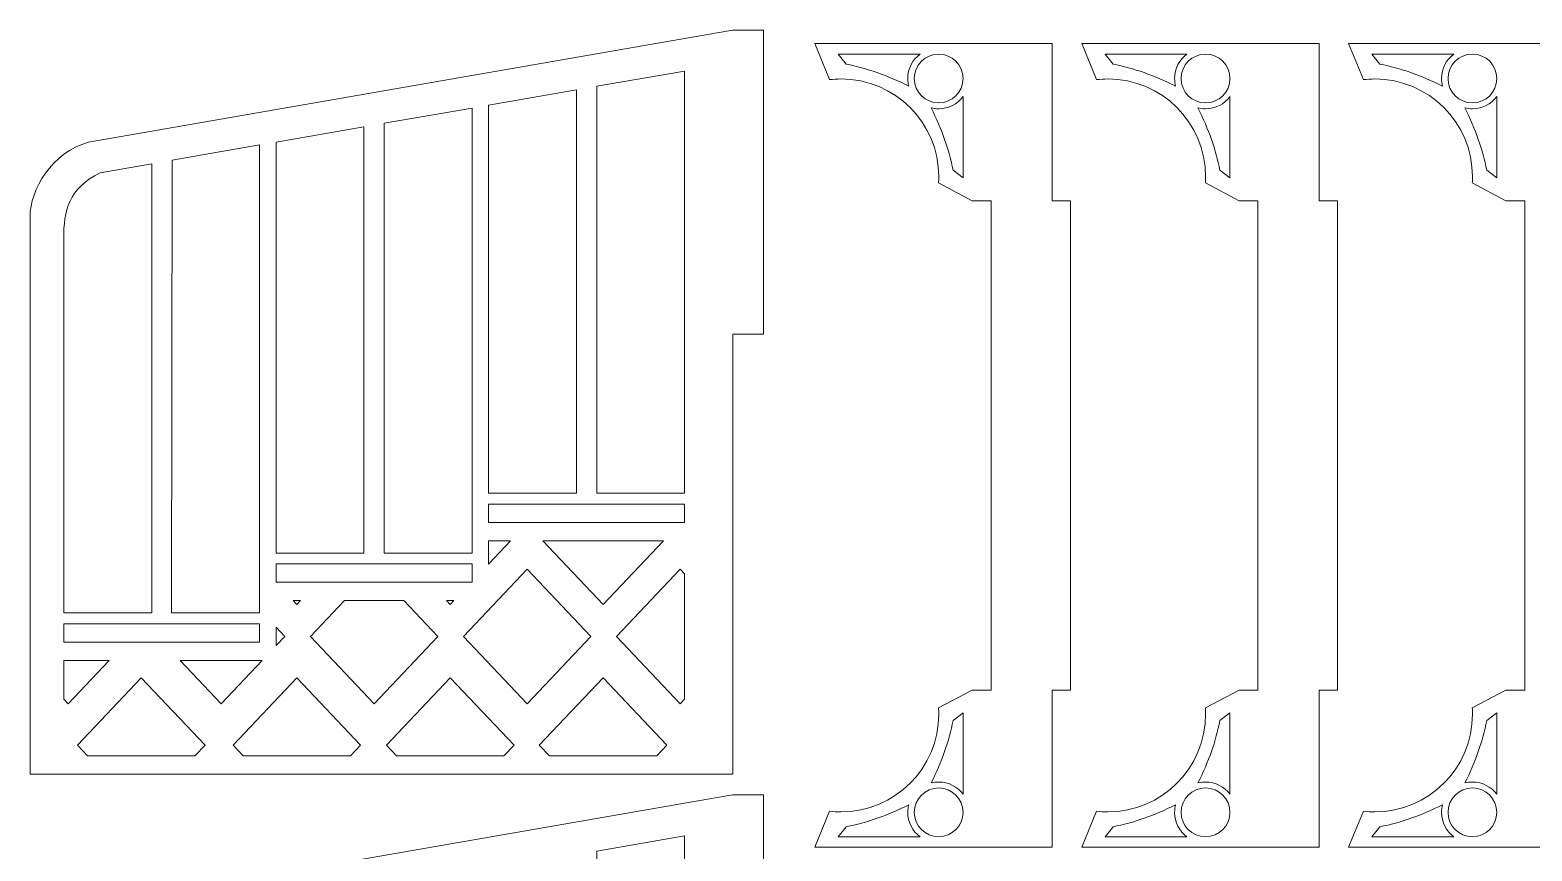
# Model space of a CAD drawing. Header units: millimetres. Extents: x 163 to 1207, y -313 to 489.
# Drawn here: x 291.3 to 536, y -123.2 to 10.6 of the extents above; entities that cross this region are included whole.
import ezdxf

# ---------------------------------------------------------------- set-up
doc = ezdxf.new("R2010")
doc.units = ezdxf.units.MM
doc.header["$MEASUREMENT"] = 0
doc.layers.add('layer 1', color=7, linetype='Continuous')

msp = doc.modelspace()

# ---------------------------------------------------------------- linework, layer by layer
at = {"layer": 'layer 1', "lineweight": 15}
for points, knots in [([(405.8389, 10.6405), (405.8389, 10.6405), (410.8255, 10.6405), (410.8255, 10.6405), (410.8255, 10.6405), (410.8255, 10.6405), (410.8255, -38.9604), (410.8255, -38.9604), (410.8255, -38.9604), (410.8255, -38.9604), (405.8389, -38.9604), (405.8389, -38.9604), (405.8389, -38.9604), (405.8389, -38.9604), (405.8389, -110.683), (405.8389, -110.683), (405.8389, -110.683), (405.8389, -110.683), (291.3201, -110.683), (291.3201, -110.683), (291.3201, -110.683), (291.3201, -110.683), (291.3201, -19.7765), (291.3201, -19.7765), (291.3201, -19.7765), (291.3201, -15.4712), (294.863, -9.2543), (300.8673, -7.6474), (300.8673, -7.6474), (300.8673, -7.6474), (402.3618, 10.0337), (402.3618, 10.0337), (402.3618, 10.0337), (402.3618, 10.0337), (402.9392, 10.1348), (402.9392, 10.1348), (402.9392, 10.1348), (402.9392, 10.1348), (405.8389, 10.6405), (405.8389, 10.6405)], [0, 0, 0, 0, 0.09090909, 0.09090909, 0.09090909, 0.09090909, 0.18181818, 0.18181818, 0.18181818, 0.18181818, 0.27272727, 0.27272727, 0.27272727, 0.27272727, 0.36363636, 0.36363636, 0.36363636, 0.36363636, 0.45454545, 0.45454545, 0.45454545, 0.45454545, 0.54545455, 0.54545455, 0.54545455, 0.54545455, 0.63636364, 0.63636364, 0.63636364, 0.63636364, 0.72727273, 0.72727273, 0.72727273, 0.72727273, 0.81818182, 0.81818182, 0.81818182, 0.81818182, 1, 1, 1, 1]), ([(457.8808, -122.6203), (457.8808, -122.6203), (457.8808, -96.9957), (457.8808, -96.9957), (457.8808, -96.9957), (457.8808, -96.9957), (460.8735, -96.9957), (460.8735, -96.9957), (460.8735, -96.9957), (460.8735, -96.9957), (460.8735, -17.1959), (460.8735, -17.1959), (460.8735, -17.1959), (460.8735, -17.1959), (457.8808, -17.1959), (457.8808, -17.1959), (457.8808, -17.1959), (457.8808, -17.1959), (457.8808, 8.4264), (457.8808, 8.4264), (457.8808, 8.4264), (457.8808, 8.4264), (419.196, 8.4264), (419.196, 8.4264), (419.196, 8.4264), (419.196, 8.4264), (421.6118, 2.5526), (421.6118, 2.5526), (421.6118, 2.5526), (421.6118, 2.5526), (421.6138, 2.5507), (421.6138, 2.5507), (421.6138, 2.5507), (422.2185, 2.6202), (422.8341, 2.6585), (423.459, 2.6585), (423.459, 2.6585), (432.2546, 2.6585), (439.3876, -4.4747), (439.3876, -13.2703), (439.3876, -13.2703), (439.3876, -13.6163), (439.375, -13.9595), (439.3529, -14.2982), (439.3529, -14.2982), (439.3529, -14.2982), (439.3548, -14.298), (439.3548, -14.298), (439.3548, -14.298), (439.3548, -14.298), (444.8369, -17.1959), (444.8369, -17.1959), (444.8369, -17.1959), (444.8369, -17.1959), (447.9068, -17.1959), (447.9068, -17.1959), (447.9068, -17.1959), (447.9068, -17.1959), (447.9068, -96.9957), (447.9068, -96.9957), (447.9068, -96.9957), (447.9068, -96.9957), (444.8369, -96.9957), (444.8369, -96.9957), (444.8369, -96.9957), (444.8369, -96.9957), (439.3548, -99.8935), (439.3548, -99.8935), (439.3548, -99.8935), (439.3548, -99.8935), (439.3531, -99.8953), (439.3531, -99.8953), (439.3531, -99.8953), (439.375, -100.2345), (439.3876, -100.577), (439.3876, -100.9233), (439.3876, -100.9233), (439.3876, -109.7174), (432.2544, -116.8506), (423.459, -116.8506), (423.459, -116.8506), (422.8341, -116.8506), (422.2184, -116.814), (421.6136, -116.744), (421.6136, -116.744), (421.6136, -116.744), (421.6118, -116.744), (421.6118, -116.744), (421.6118, -116.744), (421.6118, -116.744), (419.196, -122.6183), (419.196, -122.6183), (419.196, -122.6183), (419.196, -122.6183), (450.8981, -122.6183), (450.8981, -122.6183), (450.8981, -122.6183), (450.8981, -122.6183), (457.8808, -122.6203), (457.8808, -122.6203)], [0, 0, 0, 0, 0.03846154, 0.03846154, 0.03846154, 0.03846154, 0.07692308, 0.07692308, 0.07692308, 0.07692308, 0.11538462, 0.11538462, 0.11538462, 0.11538462, 0.15384615, 0.15384615, 0.15384615, 0.15384615, 0.19230769, 0.19230769, 0.19230769, 0.19230769, 0.23076923, 0.23076923, 0.23076923, 0.23076923, 0.26923077, 0.26923077, 0.26923077, 0.26923077, 0.30769231, 0.30769231, 0.30769231, 0.30769231, 0.34615385, 0.34615385, 0.34615385, 0.34615385, 0.38461538, 0.38461538, 0.38461538, 0.38461538, 0.42307692, 0.42307692, 0.42307692, 0.42307692, 0.46153846, 0.46153846, 0.46153846, 0.46153846, 0.5, 0.5, 0.5, 0.5, 0.53846154, 0.53846154, 0.53846154, 0.53846154, 0.57692308, 0.57692308, 0.57692308, 0.57692308, 0.61538462, 0.61538462, 0.61538462, 0.61538462, 0.65384615, 0.65384615, 0.65384615, 0.65384615, 0.69230769, 0.69230769, 0.69230769, 0.69230769, 0.73076923, 0.73076923, 0.73076923, 0.73076923, 0.76923077, 0.76923077, 0.76923077, 0.76923077, 0.80769231, 0.80769231, 0.80769231, 0.80769231, 0.84615385, 0.84615385, 0.84615385, 0.84615385, 0.88461538, 0.88461538, 0.88461538, 0.88461538, 0.92307692, 0.92307692, 0.92307692, 0.92307692, 1, 1, 1, 1]), ([(501.3637, -122.6203), (501.3637, -122.6203), (501.3637, -96.9957), (501.3637, -96.9957), (501.3637, -96.9957), (501.3637, -96.9957), (504.3566, -96.9957), (504.3566, -96.9957), (504.3566, -96.9957), (504.3566, -96.9957), (504.3566, -17.1959), (504.3566, -17.1959), (504.3566, -17.1959), (504.3566, -17.1959), (501.3637, -17.1959), (501.3637, -17.1959), (501.3637, -17.1959), (501.3637, -17.1959), (501.3637, 8.4264), (501.3637, 8.4264), (501.3637, 8.4264), (501.3637, 8.4264), (462.6791, 8.4264), (462.6791, 8.4264), (462.6791, 8.4264), (462.6791, 8.4264), (465.0946, 2.5526), (465.0946, 2.5526), (465.0946, 2.5526), (465.0946, 2.5526), (465.0963, 2.5507), (465.0963, 2.5507), (465.0963, 2.5507), (465.7013, 2.6202), (466.3171, 2.6585), (466.9421, 2.6585), (466.9421, 2.6585), (475.7376, 2.6585), (482.8707, -4.4747), (482.8707, -13.2703), (482.8707, -13.2703), (482.8707, -13.6163), (482.858, -13.9595), (482.836, -14.2982), (482.836, -14.2982), (482.836, -14.2982), (482.838, -14.298), (482.838, -14.298), (482.838, -14.298), (482.838, -14.298), (488.3197, -17.1959), (488.3197, -17.1959), (488.3197, -17.1959), (488.3197, -17.1959), (491.3896, -17.1959), (491.3896, -17.1959), (491.3896, -17.1959), (491.3896, -17.1959), (491.3896, -96.9957), (491.3896, -96.9957), (491.3896, -96.9957), (491.3896, -96.9957), (488.3197, -96.9957), (488.3197, -96.9957), (488.3197, -96.9957), (488.3197, -96.9957), (482.838, -99.8935), (482.838, -99.8935), (482.838, -99.8935), (482.838, -99.8935), (482.8361, -99.8953), (482.8361, -99.8953), (482.8361, -99.8953), (482.8583, -100.2345), (482.8707, -100.577), (482.8707, -100.9233), (482.8707, -100.9233), (482.8707, -109.7174), (475.7376, -116.8506), (466.9421, -116.8506), (466.9421, -116.8506), (466.3172, -116.8506), (465.701, -116.814), (465.0963, -116.744), (465.0963, -116.744), (465.0963, -116.744), (465.0946, -116.744), (465.0946, -116.744), (465.0946, -116.744), (465.0946, -116.744), (462.6791, -122.6183), (462.6791, -122.6183), (462.6791, -122.6183), (462.6791, -122.6183), (494.3806, -122.6183), (494.3806, -122.6183), (494.3806, -122.6183), (494.3806, -122.6183), (501.3637, -122.6203), (501.3637, -122.6203)], [0, 0, 0, 0, 0.03846154, 0.03846154, 0.03846154, 0.03846154, 0.07692308, 0.07692308, 0.07692308, 0.07692308, 0.11538462, 0.11538462, 0.11538462, 0.11538462, 0.15384615, 0.15384615, 0.15384615, 0.15384615, 0.19230769, 0.19230769, 0.19230769, 0.19230769, 0.23076923, 0.23076923, 0.23076923, 0.23076923, 0.26923077, 0.26923077, 0.26923077, 0.26923077, 0.30769231, 0.30769231, 0.30769231, 0.30769231, 0.34615385, 0.34615385, 0.34615385, 0.34615385, 0.38461538, 0.38461538, 0.38461538, 0.38461538, 0.42307692, 0.42307692, 0.42307692, 0.42307692, 0.46153846, 0.46153846, 0.46153846, 0.46153846, 0.5, 0.5, 0.5, 0.5, 0.53846154, 0.53846154, 0.53846154, 0.53846154, 0.57692308, 0.57692308, 0.57692308, 0.57692308, 0.61538462, 0.61538462, 0.61538462, 0.61538462, 0.65384615, 0.65384615, 0.65384615, 0.65384615, 0.69230769, 0.69230769, 0.69230769, 0.69230769, 0.73076923, 0.73076923, 0.73076923, 0.73076923, 0.76923077, 0.76923077, 0.76923077, 0.76923077, 0.80769231, 0.80769231, 0.80769231, 0.80769231, 0.84615385, 0.84615385, 0.84615385, 0.84615385, 0.88461538, 0.88461538, 0.88461538, 0.88461538, 0.92307692, 0.92307692, 0.92307692, 0.92307692, 1, 1, 1, 1]), ([(544.8467, -122.6203), (544.8467, -122.6203), (544.8467, -96.9957), (544.8467, -96.9957), (544.8467, -96.9957), (544.8467, -96.9957), (547.8399, -96.9957), (547.8399, -96.9957), (547.8399, -96.9957), (547.8399, -96.9957), (547.8399, -17.1959), (547.8399, -17.1959), (547.8399, -17.1959), (547.8399, -17.1959), (544.8467, -17.1959), (544.8467, -17.1959), (544.8467, -17.1959), (544.8467, -17.1959), (544.8467, 8.4264), (544.8467, 8.4264), (544.8467, 8.4264), (544.8467, 8.4264), (506.1639, 8.4264), (506.1639, 8.4264), (506.1639, 8.4264), (506.1639, 8.4264), (508.5775, 2.5526), (508.5775, 2.5526), (508.5775, 2.5526), (508.5775, 2.5526), (508.5793, 2.5507), (508.5793, 2.5507), (508.5793, 2.5507), (509.1861, 2.6202), (509.802, 2.6585), (510.4251, 2.6585), (510.4251, 2.6585), (519.2207, 2.6585), (526.3538, -4.4747), (526.3538, -13.2703), (526.3538, -13.2703), (526.3538, -13.6163), (526.3412, -13.9595), (526.321, -14.2982), (526.321, -14.2982), (526.321, -14.2982), (531.8026, -17.1959), (531.8026, -17.1959), (531.8026, -17.1959), (531.8026, -17.1959), (534.8725, -17.1959), (534.8725, -17.1959), (534.8725, -17.1959), (534.8725, -17.1959), (534.8725, -96.9957), (534.8725, -96.9957), (534.8725, -96.9957), (534.8725, -96.9957), (531.8026, -96.9957), (531.8026, -96.9957), (531.8026, -96.9957), (531.8026, -96.9957), (526.3213, -99.8935), (526.3213, -99.8935), (526.3213, -99.8935), (526.3213, -99.8935), (526.3213, -99.8953), (526.3213, -99.8953), (526.3213, -99.8953), (526.3413, -100.2345), (526.3538, -100.577), (526.3538, -100.9233), (526.3538, -100.9233), (526.3538, -109.7174), (519.2207, -116.8506), (510.4251, -116.8506), (510.4251, -116.8506), (509.8021, -116.8506), (509.1859, -116.814), (508.5793, -116.744), (508.5793, -116.744), (508.5793, -116.744), (508.5775, -116.744), (508.5775, -116.744), (508.5775, -116.744), (508.5775, -116.744), (506.1639, -122.6183), (506.1639, -122.6183), (506.1639, -122.6183), (506.1639, -122.6183), (537.8657, -122.6183), (537.8657, -122.6183), (537.8657, -122.6183), (537.8657, -122.6183), (544.8467, -122.6203), (544.8467, -122.6203)], [0, 0, 0, 0, 0.04, 0.04, 0.04, 0.04, 0.08, 0.08, 0.08, 0.08, 0.12, 0.12, 0.12, 0.12, 0.16, 0.16, 0.16, 0.16, 0.2, 0.2, 0.2, 0.2, 0.24, 0.24, 0.24, 0.24, 0.28, 0.28, 0.28, 0.28, 0.32, 0.32, 0.32, 0.32, 0.36, 0.36, 0.36, 0.36, 0.4, 0.4, 0.4, 0.4, 0.44, 0.44, 0.44, 0.44, 0.48, 0.48, 0.48, 0.48, 0.52, 0.52, 0.52, 0.52, 0.56, 0.56, 0.56, 0.56, 0.6, 0.6, 0.6, 0.6, 0.64, 0.64, 0.64, 0.64, 0.68, 0.68, 0.68, 0.68, 0.72, 0.72, 0.72, 0.72, 0.76, 0.76, 0.76, 0.76, 0.8, 0.8, 0.8, 0.8, 0.84, 0.84, 0.84, 0.84, 0.88, 0.88, 0.88, 0.88, 0.92, 0.92, 0.92, 0.92, 1, 1, 1, 1]), ([(436.3398, 6.7091), (436.3398, 6.7091), (423.003, 6.7091), (423.003, 6.7091), (423.003, 6.7091), (423.003, 6.7091), (424.3167, 5.0688), (424.3167, 5.0688), (424.3167, 5.0688), (427.6433, 4.4294), (431.0342, 3.2378), (434.4926, 1.4967), (434.4926, 1.4967), (434.3918, 1.8904), (434.3368, 2.3047), (434.3368, 2.7316), (434.3368, 2.7316), (434.3368, 4.3613), (435.1246, 5.8073), (436.3398, 6.7091)], [0, 0, 0, 0, 0.16666667, 0.16666667, 0.16666667, 0.16666667, 0.33333333, 0.33333333, 0.33333333, 0.33333333, 0.5, 0.5, 0.5, 0.5, 0.66666667, 0.66666667, 0.66666667, 0.66666667, 1, 1, 1, 1]), ([(439.3769, 6.7091), (437.181, 6.7091), (435.4014, 4.9275), (435.4014, 2.7316), (435.4014, 2.7316), (435.4014, 0.5362), (437.181, -1.2433), (439.3769, -1.2433), (439.3769, -1.2433), (441.5727, -1.2433), (443.3542, 0.5362), (443.3542, 2.7316), (443.3542, 2.7316), (443.3542, 4.9276), (441.5727, 6.709), (439.3769, 6.7091)], [0, 0, 0, 0, 0.2, 0.2, 0.2, 0.2, 0.4, 0.4, 0.4, 0.4, 0.6, 0.6, 0.6, 0.6, 1, 1, 1, 1]), ([(479.8247, 6.7091), (479.8247, 6.7091), (466.4856, 6.7091), (466.4856, 6.7091), (466.4856, 6.7091), (466.4856, 6.7091), (467.8018, 5.0688), (467.8018, 5.0688), (467.8018, 5.0688), (471.1264, 4.4294), (474.5185, 3.2378), (477.9756, 1.4967), (477.9756, 1.4967), (477.8749, 1.8904), (477.8212, 2.3047), (477.8212, 2.7316), (477.8212, 2.7316), (477.8212, 4.3613), (478.6076, 5.8073), (479.8247, 6.7091)], [0, 0, 0, 0, 0.16666667, 0.16666667, 0.16666667, 0.16666667, 0.33333333, 0.33333333, 0.33333333, 0.33333333, 0.5, 0.5, 0.5, 0.5, 0.66666667, 0.66666667, 0.66666667, 0.66666667, 1, 1, 1, 1]), ([(482.8602, 6.7091), (480.6643, 6.7091), (478.8844, 4.9275), (478.8844, 2.7316), (478.8844, 2.7316), (478.8844, 0.5362), (480.6641, -1.2433), (482.8599, -1.2433), (482.8599, -1.2433), (485.0573, -1.2433), (486.8369, 0.5362), (486.8369, 2.7316), (486.8369, 2.7316), (486.8369, 4.9276), (485.0572, 6.709), (482.8602, 6.7091)], [0, 0, 0, 0, 0.2, 0.2, 0.2, 0.2, 0.4, 0.4, 0.4, 0.4, 0.6, 0.6, 0.6, 0.6, 1, 1, 1, 1]), ([(523.308, 6.7091), (523.308, 6.7091), (509.9686, 6.7091), (509.9686, 6.7091), (509.9686, 6.7091), (509.9686, 6.7091), (511.2848, 5.0688), (511.2848, 5.0688), (511.2848, 5.0688), (514.6094, 4.4294), (518.0017, 3.2378), (521.4601, 1.4967), (521.4601, 1.4967), (521.358, 1.8904), (521.3044, 2.3047), (521.3044, 2.7316), (521.3044, 2.7316), (521.3044, 4.3613), (522.0927, 5.8073), (523.308, 6.7091)], [0, 0, 0, 0, 0.16666667, 0.16666667, 0.16666667, 0.16666667, 0.33333333, 0.33333333, 0.33333333, 0.33333333, 0.5, 0.5, 0.5, 0.5, 0.66666667, 0.66666667, 0.66666667, 0.66666667, 1, 1, 1, 1]), ([(526.3444, 6.7091), (524.1472, 6.7091), (522.3676, 4.9275), (522.3676, 2.7316), (522.3676, 2.7316), (522.3676, 0.5362), (524.1472, -1.2433), (526.3444, -1.2433), (526.3444, -1.2433), (528.5402, -1.2433), (530.3199, 0.5362), (530.3199, 2.7316), (530.3199, 2.7316), (530.3199, 4.9276), (528.5402, 6.709), (526.3444, 6.7091)], [0, 0, 0, 0, 0.2, 0.2, 0.2, 0.2, 0.4, 0.4, 0.4, 0.4, 0.6, 0.6, 0.6, 0.6, 1, 1, 1, 1]), ([(383.6601, -64.8981), (383.6601, -64.8981), (397.9597, -64.8981), (397.9597, -64.8981), (397.9597, -64.8981), (397.9597, -64.8981), (397.9597, 3.9524), (397.9597, 3.9524), (397.9597, 3.9524), (397.9597, 3.9524), (383.6601, 1.4616), (383.6601, 1.4616), (383.6601, 1.4616), (383.6601, 1.4616), (383.6601, -64.8981), (383.6601, -64.8981)], [0, 0, 0, 0, 0.2, 0.2, 0.2, 0.2, 0.4, 0.4, 0.4, 0.4, 0.6, 0.6, 0.6, 0.6, 1, 1, 1, 1]), ([(366.0394, -1.6084), (366.0394, -1.6084), (366.0394, -64.8981), (366.0394, -64.8981), (366.0394, -64.8981), (366.0394, -64.8981), (380.3391, -64.8981), (380.3391, -64.8981), (380.3391, -64.8981), (380.3391, -64.8981), (380.3391, 0.8828), (380.3391, 0.8828), (380.3391, 0.8828), (380.3391, 0.8828), (366.0394, -1.6084), (366.0394, -1.6084)], [0, 0, 0, 0, 0.2, 0.2, 0.2, 0.2, 0.4, 0.4, 0.4, 0.4, 0.6, 0.6, 0.6, 0.6, 1, 1, 1, 1]), ([(349.0443, -74.6502), (349.0443, -74.6502), (363.3435, -74.6502), (363.3435, -74.6502), (363.3435, -74.6502), (363.3435, -74.6502), (363.3435, -2.0774), (363.3435, -2.0774), (363.3435, -2.0774), (363.3435, -2.0774), (349.0443, -4.5698), (349.0443, -4.5698), (349.0443, -4.5698), (349.0443, -4.5698), (349.0443, -74.6502), (349.0443, -74.6502)], [0, 0, 0, 0, 0.2, 0.2, 0.2, 0.2, 0.4, 0.4, 0.4, 0.4, 0.6, 0.6, 0.6, 0.6, 1, 1, 1, 1]), ([(443.3545, -0.2133), (443.3545, -0.2133), (443.3545, -13.477), (443.3545, -13.477), (443.3545, -13.477), (443.3545, -13.477), (441.7137, -12.2365), (441.7137, -12.2365), (441.7137, -12.2365), (441.0742, -8.9119), (439.8827, -5.5197), (438.1414, -2.0608), (438.1414, -2.0608), (438.5356, -2.1634), (438.9499, -2.2165), (439.3769, -2.2165), (439.3769, -2.2165), (441.0066, -2.2165), (442.4525, -1.4287), (443.3545, -0.2133)], [0, 0, 0, 0, 0.16666667, 0.16666667, 0.16666667, 0.16666667, 0.33333333, 0.33333333, 0.33333333, 0.33333333, 0.5, 0.5, 0.5, 0.5, 0.66666667, 0.66666667, 0.66666667, 0.66666667, 1, 1, 1, 1]), ([(486.8369, -0.2133), (486.8369, -0.2133), (486.8369, -13.477), (486.8369, -13.477), (486.8369, -13.477), (486.8369, -13.477), (485.1966, -12.2365), (485.1966, -12.2365), (485.1966, -12.2365), (484.5571, -8.9119), (483.3657, -5.5197), (481.6246, -2.0608), (481.6246, -2.0608), (482.0188, -2.1634), (482.4348, -2.2165), (482.8599, -2.2165), (482.8599, -2.2165), (484.489, -2.2165), (485.935, -1.4287), (486.8369, -0.2133)], [0, 0, 0, 0, 0.16666667, 0.16666667, 0.16666667, 0.16666667, 0.33333333, 0.33333333, 0.33333333, 0.33333333, 0.5, 0.5, 0.5, 0.5, 0.66666667, 0.66666667, 0.66666667, 0.66666667, 1, 1, 1, 1]), ([(530.3199, -0.2133), (530.3199, -0.2133), (530.3199, -13.477), (530.3199, -13.477), (530.3199, -13.477), (530.3199, -13.477), (528.6796, -12.2365), (528.6796, -12.2365), (528.6796, -12.2365), (528.0402, -8.9119), (526.8489, -5.5197), (525.1076, -2.0608), (525.1076, -2.0608), (525.5033, -2.1634), (525.9175, -2.2165), (526.3444, -2.2165), (526.3444, -2.2165), (527.9721, -2.2165), (529.4182, -1.4287), (530.3199, -0.2133)], [0, 0, 0, 0, 0.16666667, 0.16666667, 0.16666667, 0.16666667, 0.33333333, 0.33333333, 0.33333333, 0.33333333, 0.5, 0.5, 0.5, 0.5, 0.66666667, 0.66666667, 0.66666667, 0.66666667, 1, 1, 1, 1]), ([(331.4236, -7.638), (331.4236, -7.638), (331.4236, -74.6502), (331.4236, -74.6502), (331.4236, -74.6502), (331.4236, -74.6502), (345.7229, -74.6502), (345.7229, -74.6502), (345.7229, -74.6502), (345.7229, -74.6502), (345.7229, -5.1476), (345.7229, -5.1476), (345.7229, -5.1476), (345.7229, -5.1476), (331.4236, -7.638), (331.4236, -7.638)], [0, 0, 0, 0, 0.2, 0.2, 0.2, 0.2, 0.4, 0.4, 0.4, 0.4, 0.6, 0.6, 0.6, 0.6, 1, 1, 1, 1]), ([(314.4998, -10.5867), (314.4998, -10.5867), (314.3858, -84.4011), (314.3858, -84.4011), (314.3858, -84.4011), (314.3858, -84.4011), (328.7296, -84.4011), (328.7296, -84.4011), (328.7296, -84.4011), (328.7296, -84.4011), (328.7296, -8.1072), (328.7296, -8.1072), (328.7296, -8.1072), (328.7296, -8.1072), (314.4998, -10.5867), (314.4998, -10.5867)], [0, 0, 0, 0, 0.2, 0.2, 0.2, 0.2, 0.4, 0.4, 0.4, 0.4, 0.6, 0.6, 0.6, 0.6, 1, 1, 1, 1]), ([(302.7681, -12.6305), (297.552, -15.1286), (296.8092, -18.9518), (296.8092, -23.2904), (296.8092, -23.2904), (296.8092, -23.2904), (296.8093, -84.4011), (296.8093, -84.4011), (296.8093, -84.4011), (296.8093, -84.4011), (311.153, -84.4011), (311.153, -84.4011), (311.153, -84.4011), (311.153, -84.4011), (311.153, -11.1701), (311.153, -11.1701), (311.153, -11.1701), (311.153, -11.1701), (302.7681, -12.6305), (302.7681, -12.6305)], [0, 0, 0, 0, 0.16666667, 0.16666667, 0.16666667, 0.16666667, 0.33333333, 0.33333333, 0.33333333, 0.33333333, 0.5, 0.5, 0.5, 0.5, 0.66666667, 0.66666667, 0.66666667, 0.66666667, 1, 1, 1, 1]), ([(397.9597, -66.6594), (397.9597, -66.6594), (366.0394, -66.6594), (366.0394, -66.6594), (366.0394, -66.6594), (366.0394, -66.6594), (366.0394, -69.6523), (366.0394, -69.6523), (366.0394, -69.6523), (366.0394, -69.6523), (397.9597, -69.6523), (397.9597, -69.6523), (397.9597, -69.6523), (397.9597, -69.6523), (397.9597, -66.6594), (397.9597, -66.6594)], [0, 0, 0, 0, 0.2, 0.2, 0.2, 0.2, 0.4, 0.4, 0.4, 0.4, 0.6, 0.6, 0.6, 0.6, 1, 1, 1, 1]), ([(366.0394, -76.4319), (366.0394, -76.4319), (366.0394, -72.6435), (366.0394, -72.6435), (366.0394, -72.6435), (366.0394, -72.6435), (369.6283, -72.6435), (369.6283, -72.6435), (369.6283, -72.6435), (369.6283, -72.6435), (366.0394, -76.4319), (366.0394, -76.4319)], [0, 0, 0, 0, 0.25, 0.25, 0.25, 0.25, 0.5, 0.5, 0.5, 0.5, 1, 1, 1, 1]), ([(374.8532, -72.6435), (374.8532, -72.6435), (394.5266, -72.6435), (394.5266, -72.6435), (394.5266, -72.6435), (394.5266, -72.6435), (384.69, -83.0245), (384.69, -83.0245), (384.69, -83.0245), (384.69, -83.0245), (374.8532, -72.6435), (374.8532, -72.6435)], [0, 0, 0, 0, 0.25, 0.25, 0.25, 0.25, 0.5, 0.5, 0.5, 0.5, 1, 1, 1, 1]), ([(363.3435, -76.4098), (363.3435, -76.4098), (331.4236, -76.4098), (331.4236, -76.4098), (331.4236, -76.4098), (331.4236, -76.4098), (331.4236, -79.4028), (331.4236, -79.4028), (331.4236, -79.4028), (331.4236, -79.4028), (363.3435, -79.4028), (363.3435, -79.4028), (363.3435, -79.4028), (363.3435, -79.4028), (363.3435, -76.4098), (363.3435, -76.4098)], [0, 0, 0, 0, 0.2, 0.2, 0.2, 0.2, 0.4, 0.4, 0.4, 0.4, 0.6, 0.6, 0.6, 0.6, 1, 1, 1, 1]), ([(382.7033, -88.2405), (382.7033, -88.2405), (372.3168, -77.2805), (372.3168, -77.2805), (372.3168, -77.2805), (372.3168, -77.2805), (361.9288, -88.2405), (361.9288, -88.2405), (361.9288, -88.2405), (361.9288, -88.2405), (372.3168, -99.2023), (372.3168, -99.2023), (372.3168, -99.2023), (372.3168, -99.2023), (382.7033, -88.2405), (382.7033, -88.2405)], [0, 0, 0, 0, 0.2, 0.2, 0.2, 0.2, 0.4, 0.4, 0.4, 0.4, 0.6, 0.6, 0.6, 0.6, 1, 1, 1, 1]), ([(397.9597, -78.0303), (397.9597, -78.0303), (397.9597, -98.4529), (397.9597, -98.4529), (397.9597, -98.4529), (397.9597, -98.4529), (397.2483, -99.2023), (397.2483, -99.2023), (397.2483, -99.2023), (397.2483, -99.2023), (386.8599, -88.2405), (386.8599, -88.2405), (386.8599, -88.2405), (386.8599, -88.2405), (397.2483, -77.2805), (397.2483, -77.2805), (397.2483, -77.2805), (397.2483, -77.2805), (397.9597, -78.0303), (397.9597, -78.0303)], [0, 0, 0, 0, 0.16666667, 0.16666667, 0.16666667, 0.16666667, 0.33333333, 0.33333333, 0.33333333, 0.33333333, 0.5, 0.5, 0.5, 0.5, 0.66666667, 0.66666667, 0.66666667, 0.66666667, 1, 1, 1, 1]), ([(334.2023, -82.3957), (334.2023, -82.3957), (335.3973, -82.3957), (335.3973, -82.3957), (335.3973, -82.3957), (335.3973, -82.3957), (334.7995, -83.0245), (334.7995, -83.0245), (334.7995, -83.0245), (334.7995, -83.0245), (334.2023, -82.3957), (334.2023, -82.3957)], [0, 0, 0, 0, 0.25, 0.25, 0.25, 0.25, 0.5, 0.5, 0.5, 0.5, 1, 1, 1, 1]), ([(342.5361, -82.3957), (342.5361, -82.3957), (352.2315, -82.3957), (352.2315, -82.3957), (352.2315, -82.3957), (352.2315, -82.3957), (357.7718, -88.2405), (357.7718, -88.2405), (357.7718, -88.2405), (357.7718, -88.2405), (347.3838, -99.2023), (347.3838, -99.2023), (347.3838, -99.2023), (347.3838, -99.2023), (336.9971, -88.2405), (336.9971, -88.2405), (336.9971, -88.2405), (336.9971, -88.2405), (342.5361, -82.3957), (342.5361, -82.3957)], [0, 0, 0, 0, 0.16666667, 0.16666667, 0.16666667, 0.16666667, 0.33333333, 0.33333333, 0.33333333, 0.33333333, 0.5, 0.5, 0.5, 0.5, 0.66666667, 0.66666667, 0.66666667, 0.66666667, 1, 1, 1, 1]), ([(359.1939, -82.3957), (359.1939, -82.3957), (360.3871, -82.3957), (360.3871, -82.3957), (360.3871, -82.3957), (360.3871, -82.3957), (359.7916, -83.0245), (359.7916, -83.0245), (359.7916, -83.0245), (359.7916, -83.0245), (359.1939, -82.3957), (359.1939, -82.3957)], [0, 0, 0, 0, 0.25, 0.25, 0.25, 0.25, 0.5, 0.5, 0.5, 0.5, 1, 1, 1, 1]), ([(328.7296, -86.1606), (328.7296, -86.1606), (296.8093, -86.1606), (296.8093, -86.1606), (296.8093, -86.1606), (296.8093, -86.1606), (296.8093, -89.1536), (296.8093, -89.1536), (296.8093, -89.1536), (296.8093, -89.1536), (328.7296, -89.1536), (328.7296, -89.1536), (328.7296, -89.1536), (328.7296, -89.1536), (328.7296, -86.1606), (328.7296, -86.1606)], [0, 0, 0, 0, 0.2, 0.2, 0.2, 0.2, 0.4, 0.4, 0.4, 0.4, 0.6, 0.6, 0.6, 0.6, 1, 1, 1, 1]), ([(331.4236, -89.7363), (331.4236, -89.7363), (331.4236, -86.747), (331.4236, -86.747), (331.4236, -86.747), (331.4236, -86.747), (332.8401, -88.2405), (332.8401, -88.2405), (332.8401, -88.2405), (332.8401, -88.2405), (331.4236, -89.7363), (331.4236, -89.7363)], [0, 0, 0, 0, 0.25, 0.25, 0.25, 0.25, 0.5, 0.5, 0.5, 0.5, 1, 1, 1, 1]), ([(296.8093, -98.4529), (296.8093, -98.4529), (296.8093, -92.146), (296.8093, -92.146), (296.8093, -92.146), (296.8093, -92.146), (304.2104, -92.146), (304.2104, -92.146), (304.2104, -92.146), (304.2104, -92.146), (297.5206, -99.2023), (297.5206, -99.2023), (297.5206, -99.2023), (297.5206, -99.2023), (296.8093, -98.4529), (296.8093, -98.4529)], [0, 0, 0, 0, 0.2, 0.2, 0.2, 0.2, 0.4, 0.4, 0.4, 0.4, 0.6, 0.6, 0.6, 0.6, 1, 1, 1, 1]), ([(315.7642, -92.146), (315.7642, -92.146), (329.1419, -92.146), (329.1419, -92.146), (329.1419, -92.146), (329.1419, -92.146), (322.4521, -99.2023), (322.4521, -99.2023), (322.4521, -99.2023), (322.4521, -99.2023), (315.7642, -92.146), (315.7642, -92.146)], [0, 0, 0, 0, 0.25, 0.25, 0.25, 0.25, 0.5, 0.5, 0.5, 0.5, 1, 1, 1, 1]), ([(318.1929, -107.6899), (318.1929, -107.6899), (300.695, -107.6899), (300.695, -107.6899), (300.695, -107.6899), (300.695, -107.6899), (299.0566, -105.9601), (299.0566, -105.9601), (299.0566, -105.9601), (299.0566, -105.9601), (309.4447, -94.9984), (309.4447, -94.9984), (309.4447, -94.9984), (309.4447, -94.9984), (319.8331, -105.9601), (319.8331, -105.9601), (319.8331, -105.9601), (319.8331, -105.9601), (318.1929, -107.6899), (318.1929, -107.6899)], [0, 0, 0, 0, 0.16666667, 0.16666667, 0.16666667, 0.16666667, 0.33333333, 0.33333333, 0.33333333, 0.33333333, 0.5, 0.5, 0.5, 0.5, 0.66666667, 0.66666667, 0.66666667, 0.66666667, 1, 1, 1, 1]), ([(343.5495, -107.6899), (343.5495, -107.6899), (326.0499, -107.6899), (326.0499, -107.6899), (326.0499, -107.6899), (326.0499, -107.6899), (324.4115, -105.9601), (324.4115, -105.9601), (324.4115, -105.9601), (324.4115, -105.9601), (334.7995, -94.9984), (334.7995, -94.9984), (334.7995, -94.9984), (334.7995, -94.9984), (345.188, -105.9601), (345.188, -105.9601), (345.188, -105.9601), (345.188, -105.9601), (343.5495, -107.6899), (343.5495, -107.6899)], [0, 0, 0, 0, 0.16666667, 0.16666667, 0.16666667, 0.16666667, 0.33333333, 0.33333333, 0.33333333, 0.33333333, 0.5, 0.5, 0.5, 0.5, 0.66666667, 0.66666667, 0.66666667, 0.66666667, 1, 1, 1, 1]), ([(368.5393, -107.6899), (368.5393, -107.6899), (351.0417, -107.6899), (351.0417, -107.6899), (351.0417, -107.6899), (351.0417, -107.6899), (349.4033, -105.9601), (349.4033, -105.9601), (349.4033, -105.9601), (349.4033, -105.9601), (359.7916, -94.9984), (359.7916, -94.9984), (359.7916, -94.9984), (359.7916, -94.9984), (370.1783, -105.9601), (370.1783, -105.9601), (370.1783, -105.9601), (370.1783, -105.9601), (368.5393, -107.6899), (368.5393, -107.6899)], [0, 0, 0, 0, 0.16666667, 0.16666667, 0.16666667, 0.16666667, 0.33333333, 0.33333333, 0.33333333, 0.33333333, 0.5, 0.5, 0.5, 0.5, 0.66666667, 0.66666667, 0.66666667, 0.66666667, 1, 1, 1, 1]), ([(393.44, -107.6899), (393.44, -107.6899), (375.9424, -107.6899), (375.9424, -107.6899), (375.9424, -107.6899), (375.9424, -107.6899), (374.3019, -105.9601), (374.3019, -105.9601), (374.3019, -105.9601), (374.3019, -105.9601), (384.69, -94.9984), (384.69, -94.9984), (384.69, -94.9984), (384.69, -94.9984), (395.0784, -105.9601), (395.0784, -105.9601), (395.0784, -105.9601), (395.0784, -105.9601), (393.44, -107.6899), (393.44, -107.6899)], [0, 0, 0, 0, 0.16666667, 0.16666667, 0.16666667, 0.16666667, 0.33333333, 0.33333333, 0.33333333, 0.33333333, 0.5, 0.5, 0.5, 0.5, 0.66666667, 0.66666667, 0.66666667, 0.66666667, 1, 1, 1, 1]), ([(443.3545, -113.9804), (443.3545, -113.9804), (443.3545, -100.7163), (443.3545, -100.7163), (443.3545, -100.7163), (443.3545, -100.7163), (441.7137, -101.9574), (441.7137, -101.9574), (441.7137, -101.9574), (441.0742, -105.2821), (439.8827, -108.6744), (438.1414, -112.1328), (438.1414, -112.1328), (438.5356, -112.03), (438.9499, -111.9771), (439.3769, -111.9771), (439.3769, -111.9771), (441.0066, -111.9769), (442.4525, -112.7654), (443.3545, -113.9804)], [0, 0, 0, 0, 0.16666667, 0.16666667, 0.16666667, 0.16666667, 0.33333333, 0.33333333, 0.33333333, 0.33333333, 0.5, 0.5, 0.5, 0.5, 0.66666667, 0.66666667, 0.66666667, 0.66666667, 1, 1, 1, 1]), ([(486.8369, -113.9804), (486.8369, -113.9804), (486.8369, -100.7163), (486.8369, -100.7163), (486.8369, -100.7163), (486.8369, -100.7163), (485.1966, -101.9574), (485.1966, -101.9574), (485.1966, -101.9574), (484.5571, -105.2821), (483.3657, -108.6744), (481.6246, -112.1328), (481.6246, -112.1328), (482.0188, -112.03), (482.433, -111.9771), (482.8599, -111.9771), (482.8599, -111.9771), (484.489, -111.9769), (485.935, -112.7654), (486.8369, -113.9804)], [0, 0, 0, 0, 0.16666667, 0.16666667, 0.16666667, 0.16666667, 0.33333333, 0.33333333, 0.33333333, 0.33333333, 0.5, 0.5, 0.5, 0.5, 0.66666667, 0.66666667, 0.66666667, 0.66666667, 1, 1, 1, 1]), ([(530.3199, -113.9804), (530.3199, -113.9804), (530.3199, -100.7163), (530.3199, -100.7163), (530.3199, -100.7163), (530.3199, -100.7163), (528.6796, -101.9574), (528.6796, -101.9574), (528.6796, -101.9574), (528.0402, -105.2821), (526.8489, -108.6744), (525.1076, -112.1328), (525.1076, -112.1328), (525.5033, -112.03), (525.9175, -111.9771), (526.3444, -111.9771), (526.3444, -111.9771), (527.9721, -111.9769), (529.4182, -112.7654), (530.3199, -113.9804)], [0, 0, 0, 0, 0.16666667, 0.16666667, 0.16666667, 0.16666667, 0.33333333, 0.33333333, 0.33333333, 0.33333333, 0.5, 0.5, 0.5, 0.5, 0.66666667, 0.66666667, 0.66666667, 0.66666667, 1, 1, 1, 1]), ([(405.8389, -114.0574), (405.8389, -114.0574), (405.8389, -114.0593), (405.8389, -114.0593), (405.8389, -114.0593), (405.8389, -114.0593), (410.8255, -114.0593), (410.8255, -114.0593), (410.8255, -114.0593), (410.8255, -114.0593), (410.8255, -163.6584), (410.8255, -163.6584), (410.8255, -163.6584), (410.8255, -163.6584), (405.8389, -163.6584), (405.8389, -163.6584), (405.8389, -163.6584), (405.8389, -163.6584), (405.8389, -235.3809), (405.8389, -235.3809), (405.8389, -235.3809), (405.8389, -235.3809), (291.3201, -235.3809), (291.3201, -235.3809), (291.3201, -235.3809), (291.3201, -235.3809), (291.3201, -144.4743), (291.3201, -144.4743), (291.3201, -144.4743), (291.3201, -140.1689), (294.863, -133.9541), (300.8673, -132.3448), (300.8673, -132.3448), (300.8673, -132.3448), (402.3618, -114.6641), (402.3618, -114.6641), (402.3618, -114.6641), (402.3618, -114.6641), (402.9392, -114.5632), (402.9392, -114.5632), (402.9392, -114.5632), (402.9392, -114.5632), (405.8389, -114.0574), (405.8389, -114.0574)], [0, 0, 0, 0, 0.08333333, 0.08333333, 0.08333333, 0.08333333, 0.16666667, 0.16666667, 0.16666667, 0.16666667, 0.25, 0.25, 0.25, 0.25, 0.33333333, 0.33333333, 0.33333333, 0.33333333, 0.41666667, 0.41666667, 0.41666667, 0.41666667, 0.5, 0.5, 0.5, 0.5, 0.58333333, 0.58333333, 0.58333333, 0.58333333, 0.66666667, 0.66666667, 0.66666667, 0.66666667, 0.75, 0.75, 0.75, 0.75, 0.83333333, 0.83333333, 0.83333333, 0.83333333, 1, 1, 1, 1]), ([(439.3769, -120.9026), (437.181, -120.9026), (435.4014, -119.1214), (435.4014, -116.9257), (435.4014, -116.9257), (435.4014, -114.7298), (437.181, -112.9484), (439.3769, -112.9484), (439.3769, -112.9484), (441.5727, -112.9482), (443.3542, -114.7299), (443.3542, -116.9257), (443.3542, -116.9257), (443.3542, -119.1214), (441.5727, -120.9026), (439.3769, -120.9026)], [0, 0, 0, 0, 0.2, 0.2, 0.2, 0.2, 0.4, 0.4, 0.4, 0.4, 0.6, 0.6, 0.6, 0.6, 1, 1, 1, 1]), ([(482.8602, -120.9026), (480.6643, -120.9026), (478.8844, -119.1214), (478.8844, -116.9257), (478.8844, -116.9257), (478.8844, -114.7298), (480.6641, -112.9484), (482.8599, -112.9484), (482.8599, -112.9484), (485.0573, -112.9482), (486.8369, -114.7299), (486.8369, -116.9257), (486.8369, -116.9257), (486.8369, -119.1214), (485.0572, -120.9026), (482.8602, -120.9026)], [0, 0, 0, 0, 0.2, 0.2, 0.2, 0.2, 0.4, 0.4, 0.4, 0.4, 0.6, 0.6, 0.6, 0.6, 1, 1, 1, 1]), ([(526.3444, -120.9026), (524.1472, -120.9026), (522.3676, -119.1214), (522.3676, -116.9257), (522.3676, -116.9257), (522.3676, -114.7298), (524.1472, -112.9484), (526.3444, -112.9484), (526.3444, -112.9484), (528.5402, -112.9482), (530.3199, -114.7299), (530.3199, -116.9257), (530.3199, -116.9257), (530.3199, -119.1214), (528.5402, -120.9026), (526.3444, -120.9026)], [0, 0, 0, 0, 0.2, 0.2, 0.2, 0.2, 0.4, 0.4, 0.4, 0.4, 0.6, 0.6, 0.6, 0.6, 1, 1, 1, 1]), ([(436.3398, -120.9026), (436.3398, -120.9026), (423.003, -120.9026), (423.003, -120.9026), (423.003, -120.9026), (423.003, -120.9026), (424.3167, -119.2623), (424.3167, -119.2623), (424.3167, -119.2623), (427.6433, -118.6227), (431.0342, -117.4314), (434.4926, -115.6903), (434.4926, -115.6903), (434.3918, -116.0842), (434.3368, -116.4987), (434.3368, -116.9257), (434.3368, -116.9257), (434.3368, -118.5551), (435.1246, -120.0012), (436.3398, -120.9026)], [0, 0, 0, 0, 0.16666667, 0.16666667, 0.16666667, 0.16666667, 0.33333333, 0.33333333, 0.33333333, 0.33333333, 0.5, 0.5, 0.5, 0.5, 0.66666667, 0.66666667, 0.66666667, 0.66666667, 1, 1, 1, 1]), ([(479.8247, -120.9026), (479.8247, -120.9026), (466.4856, -120.9026), (466.4856, -120.9026), (466.4856, -120.9026), (466.4856, -120.9026), (467.8018, -119.2623), (467.8018, -119.2623), (467.8018, -119.2623), (471.1264, -118.6227), (474.5185, -117.4314), (477.9775, -115.6903), (477.9775, -115.6903), (477.8749, -116.0842), (477.8212, -116.4987), (477.8212, -116.9257), (477.8212, -116.9257), (477.8212, -118.5551), (478.6076, -120.0012), (479.8247, -120.9026)], [0, 0, 0, 0, 0.16666667, 0.16666667, 0.16666667, 0.16666667, 0.33333333, 0.33333333, 0.33333333, 0.33333333, 0.5, 0.5, 0.5, 0.5, 0.66666667, 0.66666667, 0.66666667, 0.66666667, 1, 1, 1, 1]), ([(523.308, -120.9026), (523.308, -120.9026), (509.9686, -120.9026), (509.9686, -120.9026), (509.9686, -120.9026), (509.9686, -120.9026), (511.2848, -119.2623), (511.2848, -119.2623), (511.2848, -119.2623), (514.6094, -118.6227), (518.0017, -117.4314), (521.4601, -115.6903), (521.4601, -115.6903), (521.358, -116.0842), (521.3044, -116.4987), (521.3044, -116.9257), (521.3044, -116.9257), (521.3044, -118.5551), (522.0927, -120.0012), (523.308, -120.9026)], [0, 0, 0, 0, 0.16666667, 0.16666667, 0.16666667, 0.16666667, 0.33333333, 0.33333333, 0.33333333, 0.33333333, 0.5, 0.5, 0.5, 0.5, 0.66666667, 0.66666667, 0.66666667, 0.66666667, 1, 1, 1, 1]), ([(383.6601, -189.5959), (383.6601, -189.5959), (397.9597, -189.5959), (397.9597, -189.5959), (397.9597, -189.5959), (397.9597, -189.5959), (397.9597, -120.7454), (397.9597, -120.7454), (397.9597, -120.7454), (397.9597, -120.7454), (383.6601, -123.2378), (383.6601, -123.2378), (383.6601, -123.2378), (383.6601, -123.2378), (383.6601, -189.5959), (383.6601, -189.5959)], [0, 0, 0, 0, 0.2, 0.2, 0.2, 0.2, 0.4, 0.4, 0.4, 0.4, 0.6, 0.6, 0.6, 0.6, 1, 1, 1, 1])]:
    msp.add_open_spline(points, degree=3, knots=knots, dxfattribs=at)

doc.saveas('drawing.dxf')
